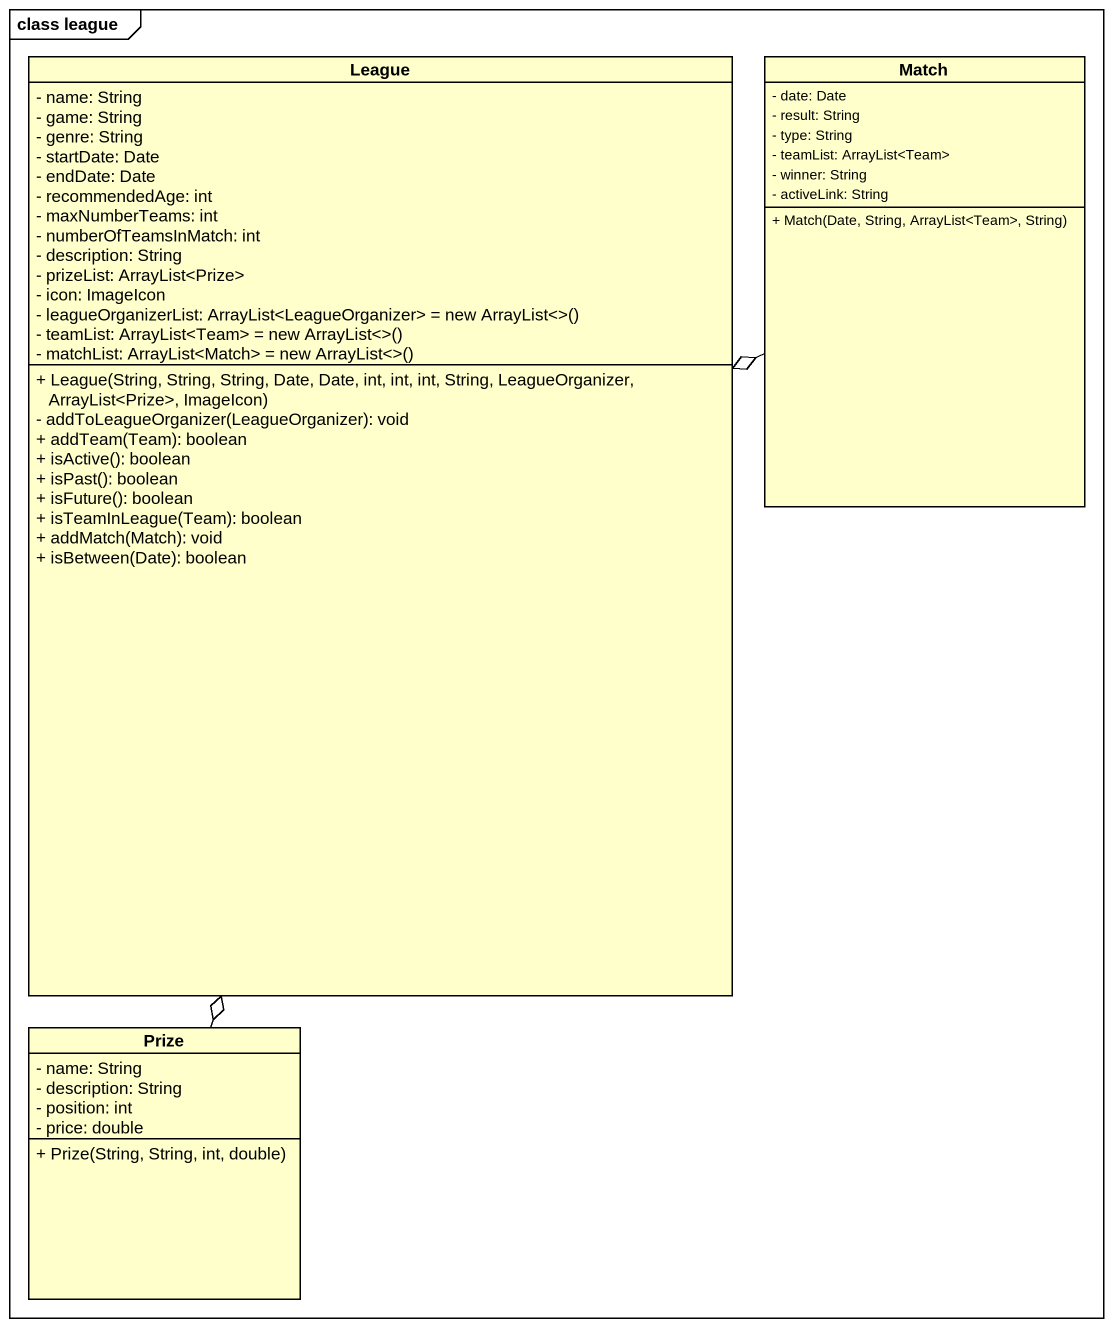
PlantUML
@startuml
mainframe class league
hide circle
hide empty members
skinparam classAttributeIconSize 0
class League {
  - name: String
  - game: String
  - genre: String
  - startDate: Date
  - endDate: Date
  - recommendedAge: int
  - maxNumberTeams: int
  - numberOfTeamsInMatch: int
  - description: String
  - prizeList: ArrayList<Prize>
  - icon: ImageIcon
  {field} - leagueOrganizerList: ArrayList<LeagueOrganizer> = new ArrayList<>()
  {field} - teamList: ArrayList<Team> = new ArrayList<>()
  {field} - matchList: ArrayList<Match> = new ArrayList<>()
  + League(String, String, String, Date, Date, int, int, int, String, LeagueOrganizer, ArrayList<Prize>, ImageIcon)
  - addToLeagueOrganizer(LeagueOrganizer): void
  + addTeam(Team): boolean
  + isActive(): boolean
  + isPast(): boolean
  + isFuture(): boolean
  + isTeamInLeague(Team): boolean
  + addMatch(Match): void
  + isBetween(Date): boolean
}
class Match {
  - date: Date
  - result: String
  - type: String
  - teamList: ArrayList<Team>
  - winner: String
  - activeLink: String
  + Match(Date, String, ArrayList<Team>, String)
}
class Prize {
  - name: String
  - description: String
  - position: int
  - price: double
  + Prize(String, String, int, double)
}
Match -left-o League
Prize -up-o League
@enduml
